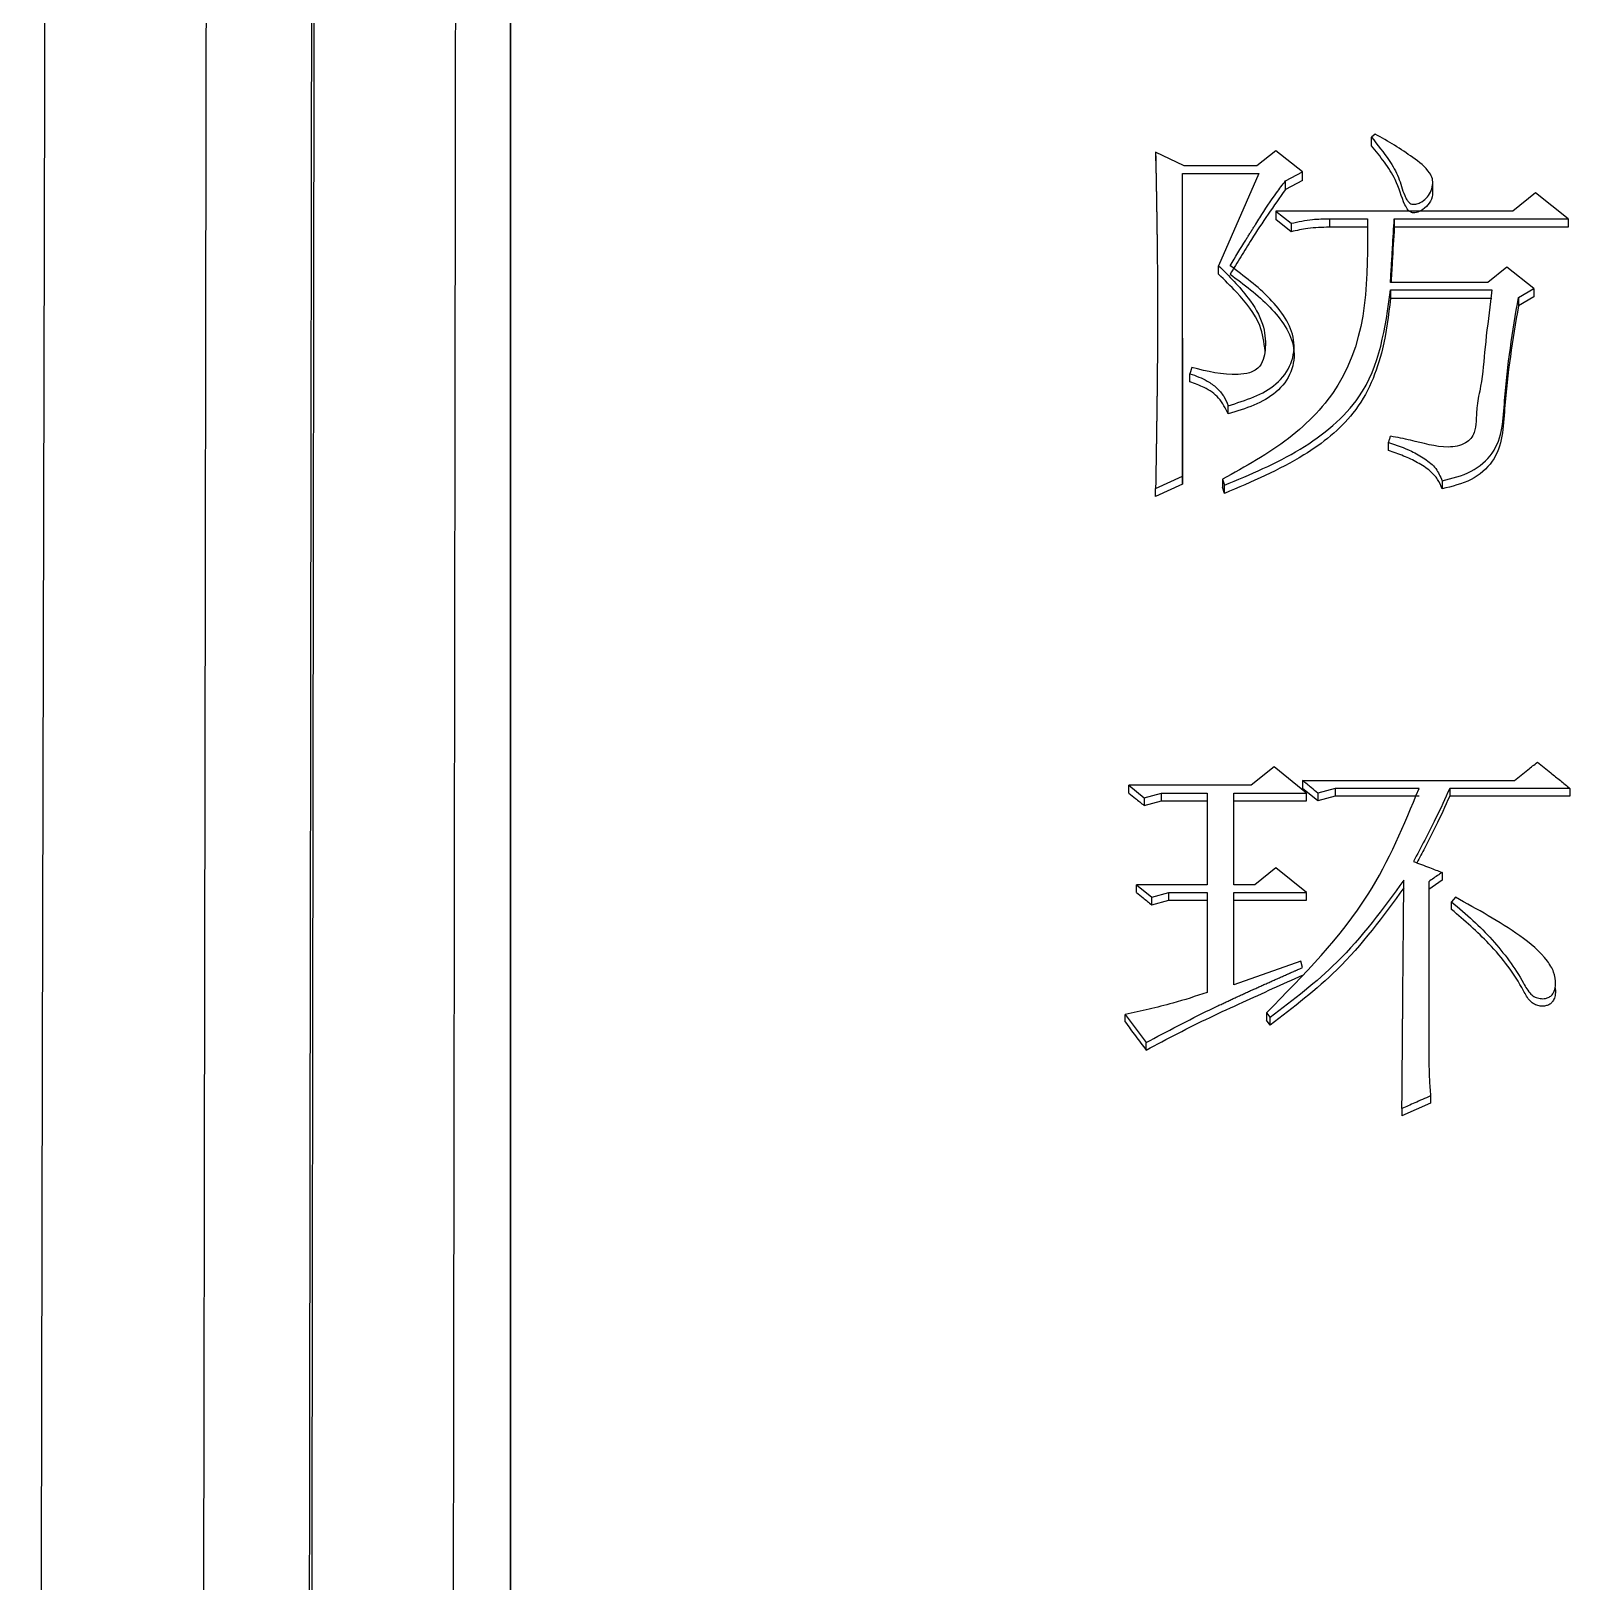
# Model space of a CAD drawing. Header units: millimetres. Extents: x 2379 to 4059, y 879 to 2067.
# Drawn here: x 2702.99 to 2711.71, y 1818.21 to 1827 of the extents above; entities that cross this region are included whole.
import ezdxf

# ---------------------------------------------------------------- set-up
doc = ezdxf.new("R2010")
doc.units = ezdxf.units.MM

msp = doc.modelspace()

# ---------------------------------------------------------------- linework, layer by layer
at = {"color": 7, "linetype": 'Continuous', "lineweight": 25}
for p, q in [((2710.6025, 1826.4161), (2710.5808, 1826.3989)), ((2709.5207, 1826.2364), (2709.3585, 1826.3134)), ((2709.3585, 1826.3134), (2709.3585, 1826.2648)), ((2710.04, 1826.322), (2709.9318, 1826.2364)), ((2710.1914, 1826.2022), (2710.04, 1826.322)), ((2709.9318, 1826.2364), (2709.5207, 1826.2364)), ((2710.0941, 1826.1508), (2710.1914, 1826.2022)), ((2710.1914, 1826.1537), (2710.1914, 1826.2022)), ((2709.5099, 1826.1936), (2709.9426, 1826.1936)), ((2709.5099, 1824.4779), (2709.5099, 1826.1936)), ((2709.5099, 1826.1451), (2709.5099, 1826.1936)), ((2709.9426, 1826.1936), (2709.7155, 1825.6702)), ((2710.1914, 1826.1537), (2710.0941, 1826.1024)), ((2710.0941, 1826.1024), (2710.0941, 1826.1508)), ((2710.9285, 1826.0868), (2710.9285, 1826.1355)), ((2711.5111, 1826.0823), (2711.3813, 1825.9794)), ((2711.695, 1825.9365), (2711.5111, 1826.0823)), ((2710.04, 1825.9794), (2710.1265, 1825.9107)), ((2711.3813, 1825.9794), (2710.04, 1825.9794)), ((2710.04, 1825.9794), (2710.04, 1825.9311)), ((2710.1265, 1825.8626), (2710.04, 1825.9311)), ((2710.1265, 1825.9107), (2710.1265, 1825.8626)), ((2710.3429, 1825.9365), (2710.5592, 1825.9365)), ((2710.3429, 1825.9365), (2710.3429, 1825.8883)), ((2710.5592, 1825.8883), (2710.3429, 1825.8883)), ((2710.7107, 1825.9365), (2711.695, 1825.9365)), ((2710.7107, 1825.9365), (2710.7107, 1825.8883)), ((2711.695, 1825.8883), (2710.7107, 1825.8883)), ((2711.695, 1825.9365), (2711.695, 1825.8883)), ((2709.7155, 1825.6224), (2709.7155, 1825.6702)), ((2711.3489, 1825.6616), (2711.2407, 1825.5756)), ((2711.5003, 1825.5411), (2711.3489, 1825.6616)), ((2711.2407, 1825.5756), (2710.689, 1825.5755)), ((2710.689, 1825.5325), (2711.2623, 1825.5325)), ((2711.4138, 1825.4895), (2711.5003, 1825.5411)), ((2711.5003, 1825.5411), (2711.5003, 1825.4935)), ((2711.2623, 1825.4849), (2710.689, 1825.4849)), ((2711.5003, 1825.4935), (2711.4138, 1825.4419)), ((2711.4138, 1825.4895), (2711.4138, 1825.4419)), ((2709.5099, 1825.2598), (2709.5099, 1824.4316)), ((2710.1429, 1825.1644), (2710.1429, 1825.2117)), ((2709.564, 1825.0927), (2709.5532, 1825.0581)), ((2709.5532, 1825.0111), (2709.5532, 1825.0581)), ((2709.7696, 1824.8298), (2709.7696, 1824.8765)), ((2710.6782, 1824.6222), (2710.6782, 1824.6687)), ((2709.3585, 1824.4084), (2709.5099, 1824.4779)), ((2709.5099, 1824.4316), (2709.5099, 1824.4779)), ((2709.7371, 1824.4605), (2709.7479, 1824.4258)), ((2710.9811, 1824.4518), (2710.9811, 1824.4056)), ((2709.5099, 1824.4316), (2709.3585, 1824.3622)), ((2709.3585, 1824.3622), (2709.3585, 1824.4084)), ((2709.7479, 1824.3796), (2709.7371, 1824.4143)), ((2709.7479, 1824.3796), (2709.7479, 1824.4258)), ((2710.0292, 1822.8308), (2709.8994, 1822.7253)), ((2710.2131, 1822.6813), (2710.0292, 1822.8308)), ((2709.2071, 1822.7253), (2709.2936, 1822.6549)), ((2709.8994, 1822.7253), (2709.2071, 1822.7253)), ((2709.2071, 1822.6813), (2709.2071, 1822.7253)), ((2710.1915, 1822.7517), (2711.3922, 1822.7517)), ((2710.1915, 1822.7517), (2710.1915, 1822.7076)), ((2710.278, 1822.6374), (2710.1915, 1822.7076)), ((2710.3753, 1822.7077), (2710.278, 1822.6813)), ((2710.8513, 1822.7077), (2710.3753, 1822.7077)), ((2711.7059, 1822.7077), (2711.0244, 1822.7077)), ((2711.0244, 1822.7077), (2711.0244, 1822.6637)), ((2709.2936, 1822.6549), (2709.391, 1822.6813)), ((2709.2936, 1822.6549), (2709.2936, 1822.611)), ((2709.2936, 1822.611), (2709.391, 1822.6374)), ((2709.391, 1822.6813), (2709.6506, 1822.6813)), ((2709.391, 1822.6374), (2709.391, 1822.6813)), ((2709.391, 1822.6374), (2709.6506, 1822.6374)), ((2709.6506, 1822.6813), (2709.6506, 1822.1614)), ((2709.802, 1822.6813), (2710.2131, 1822.6813)), ((2709.802, 1822.1614), (2709.802, 1822.6813)), ((2709.802, 1822.6374), (2709.802, 1822.6813)), ((2709.802, 1822.1614), (2709.802, 1822.6374)), ((2709.802, 1822.6374), (2710.2131, 1822.6374)), ((2710.278, 1822.6813), (2710.278, 1822.6374)), ((2710.3753, 1822.6637), (2710.278, 1822.6374)), ((2710.8513, 1822.6637), (2710.3753, 1822.6637)), ((2711.7059, 1822.6637), (2711.0244, 1822.6637)), ((2710.04, 1822.2585), (2709.921, 1822.1614)), ((2710.2131, 1822.1173), (2710.04, 1822.2585)), ((2709.2504, 1822.1614), (2709.3369, 1822.0908)), ((2709.6506, 1822.1614), (2709.2504, 1822.1614)), ((2709.2504, 1822.1182), (2709.2504, 1822.1614)), ((2709.921, 1822.1614), (2709.802, 1822.1614)), ((2710.9811, 1822.1887), (2710.9054, 1822.1358)), ((2710.9054, 1822.1791), (2710.9054, 1821.2582)), ((2710.9054, 1822.1791), (2710.9054, 1822.1358)), ((2710.9811, 1822.232), (2710.9811, 1822.1887)), ((2709.3369, 1822.0908), (2709.4343, 1822.1173)), ((2709.3369, 1822.0476), (2709.3369, 1822.0908)), ((2709.3369, 1822.0476), (2709.4343, 1822.0741)), ((2709.4343, 1822.1173), (2709.6506, 1822.1173)), ((2709.4343, 1822.0741), (2709.4343, 1822.1173)), ((2709.4343, 1822.0741), (2709.6506, 1822.0741)), ((2709.6506, 1822.1173), (2709.6506, 1821.551)), ((2709.802, 1822.1173), (2710.2131, 1822.1173)), ((2709.802, 1821.5954), (2709.802, 1822.1173)), ((2709.802, 1822.0741), (2709.802, 1822.1173)), ((2709.802, 1821.5954), (2709.802, 1822.0741)), ((2709.802, 1822.0741), (2710.2131, 1822.0741)), ((2710.9054, 1822.1358), (2710.9054, 1821.2581)), ((2711.0353, 1822.0213), (2711.0353, 1822.0644)), ((2710.1806, 1821.7282), (2709.802, 1821.5954)), ((2710.1915, 1821.6928), (2710.1806, 1821.7282)), ((2711.5945, 1821.6998), (2711.5945, 1821.7054)), ((2709.1855, 1821.4269), (2709.3045, 1821.2671)), ((2709.1855, 1821.3846), (2709.1855, 1821.4269)), ((2709.9859, 1821.4358), (2710.0075, 1821.4092)), ((2709.9859, 1821.4358), (2709.9859, 1821.3935)), ((2710.0075, 1821.3669), (2709.9859, 1821.3935)), ((2710.0075, 1821.3669), (2710.0075, 1821.4092)), ((2709.3045, 1821.225), (2709.3045, 1821.2671)), ((2710.9162, 1820.9648), (2710.9162, 1820.9231)), ((2710.9162, 1820.9231), (2710.754, 1820.852)), ((2710.754, 1820.8936), (2710.754, 1820.852))]:
    msp.add_line(p, q, dxfattribs=at)
at = {"color": 7, "linetype": 'Continuous', "lineweight": 25, "flags": 128}
for points in [[(2702.9875, 1790.5756), (2702.9988, 1795.8671), (2703.01, 1801.1131), (2703.0211, 1806.2894), (2703.0319, 1811.3725), (2703.0426, 1816.3391), (2703.0529, 1821.1664), (2703.0629, 1825.8324), (2703.0724, 1830.3157), (2703.0816, 1834.5959), (2703.0903, 1838.6534), (2703.0984, 1842.4696), (2703.106, 1846.027), (2703.113, 1849.3094), (2703.1194, 1852.3017), (2703.1252, 1854.9904), (2703.1303, 1857.363), (2703.1346, 1859.4087), (2703.1383, 1861.1183), (2703.1412, 1862.4838), (2703.1434, 1863.499), (2703.1448, 1864.1592), (2703.1454, 1864.4615), (2703.1455, 1864.4825)], [(2710.5808, 1826.3501), (2710.5808, 1826.3672), (2710.5808, 1826.383), (2710.5808, 1826.3989)], [(2710.689, 1825.5325), (2710.689, 1825.513), (2710.689, 1825.4849)], [(2709.7371, 1824.4605), (2709.7371, 1824.4417), (2709.7371, 1824.428), (2709.7371, 1824.4143)], [(2710.3753, 1822.7077), (2710.3753, 1822.6967), (2710.3753, 1822.6857), (2710.3753, 1822.6637)], [(2711.7059, 1822.7077), (2711.7059, 1822.6857), (2711.7059, 1822.6637)], [(2710.2131, 1822.6374), (2710.2131, 1822.6594), (2710.2131, 1822.6813)], [(2710.2131, 1822.0741), (2710.2131, 1822.085), (2710.2131, 1822.1011), (2710.2131, 1822.1173)], [(2711.0568, 1822.0907), (2711.046, 1822.0775), (2711.0353, 1822.0644)]]:
    msp.add_lwpolyline(points, dxfattribs=at)
at = {"color": 7, "linetype": 'Continuous', "lineweight": 25}
for points, knots in [([(2705.7035, 1864.7797), (2705.7036, 1864.6757), (2705.7036, 1864.1549), (2705.7037, 1862.788), (2705.7037, 1860.6281), (2705.7038, 1858.0097), (2705.7038, 1855.5472), (2705.7039, 1852.0394), (2705.7039, 1848.8964), (2705.7039, 1844.5813), (2705.704, 1839.8943), (2705.704, 1834.7621), (2705.7041, 1829.3385), (2705.7041, 1824.7798), (2705.7042, 1818.8573), (2705.7042, 1813.9516), (2705.7043, 1807.2726), (2705.7044, 1802.9799), (2705.7045, 1799.9787)], [0, 0, 0, 0, 0.020124, 0.100733, 0.181328, 0.221587, 0.302184, 0.342442, 0.423039, 0.463298, 0.543894, 0.624491, 0.664749, 0.745346, 0.785604, 0.8662, 0.906458, 1, 1, 1, 1]), ([(2704.0349, 1863.8317), (2704.035, 1863.86), (2704.0353, 1863.9485), (2704.034, 1862.9621), (2704.0311, 1860.9492), (2704.0264, 1857.8865), (2704.0212, 1854.4983), (2704.0161, 1851.1609), (2704.0115, 1848.0912), (2704.0059, 1844.4478), (2703.9994, 1840.1771), (2703.9921, 1835.5314), (2703.9844, 1830.5846), (2703.9762, 1825.4142), (2703.9672, 1819.7299), (2703.9573, 1813.5329), (2703.9466, 1806.8491), (2703.9391, 1802.1583), (2703.9352, 1799.7642)], [0, 0, 0, 0, 0.039342, 0.122943, 0.206183, 0.289063, 0.371582, 0.416612, 0.465601, 0.518547, 0.575452, 0.636313, 0.690059, 0.746552, 0.805793, 0.867782, 0.932518, 1, 1, 1, 1]), ([(2704.5402, 1799.6287), (2704.5448, 1802.928), (2704.5539, 1809.5265), (2704.5668, 1818.9565), (2704.5789, 1827.8371), (2704.5899, 1835.9948), (2704.5996, 1843.2952), (2704.6079, 1849.6129), (2704.6146, 1854.835), (2704.6196, 1858.8915), (2704.6228, 1861.6395), (2704.6243, 1863.0856), (2704.6239, 1863.0624), (2704.6237, 1863.0536)], [0, 0, 0, 0, 0.094309, 0.188619, 0.282928, 0.377238, 0.471547, 0.565857, 0.660166, 0.754475, 0.848785, 0.943094, 1, 1, 1, 1]), ([(2704.5542, 1799.58), (2704.5575, 1801.9657), (2704.564, 1806.6723), (2704.5733, 1813.4216), (2704.5819, 1819.7641), (2704.5899, 1825.6593), (2704.5973, 1831.0899), (2704.605, 1836.8229), (2704.6127, 1842.5915), (2704.6199, 1848.0718), (2704.6256, 1852.5389), (2704.6301, 1856.062), (2704.6334, 1858.724), (2704.6356, 1860.6269), (2704.6369, 1861.8457), (2704.6375, 1862.5627), (2704.6373, 1862.5935), (2704.6372, 1862.6082)], [0, 0, 0, 0, 0.06854, 0.13522, 0.200041, 0.263001, 0.324101, 0.38334, 0.468684, 0.549845, 0.626823, 0.699617, 0.768227, 0.832652, 0.892892, 0.948946, 1, 1, 1, 1]), ([(2705.4354, 1861.8544), (2705.4354, 1861.8664), (2705.4357, 1861.9787), (2705.4355, 1861.626), (2705.435, 1861.0561), (2705.4344, 1860.5094), (2705.4337, 1859.8352), (2705.4328, 1859.0271), (2705.4317, 1858.0872), (2705.4304, 1857.0157), (2705.4283, 1855.3061), (2705.4249, 1852.62), (2705.4197, 1848.4702), (2705.413, 1843.2538), (2705.4057, 1837.6469), (2705.3981, 1831.9697), (2705.3906, 1826.5026), (2705.3824, 1820.4898), (2705.3734, 1813.9422), (2705.3636, 1806.8993), (2705.3568, 1801.957), (2705.3533, 1799.4429)], [0, 0, 0, 0, 0.008365, 0.077995, 0.107986, 0.138061, 0.168221, 0.198465, 0.228793, 0.259205, 0.289702, 0.358895, 0.433683, 0.514064, 0.600037, 0.66048, 0.723411, 0.788828, 0.856732, 0.927123, 1, 1, 1, 1]), ([(2705.7045, 1800.8985), (2705.7045, 1801.2052), (2705.7044, 1804.1042), (2705.7043, 1809.53), (2705.7042, 1815.7477), (2705.7041, 1821.7827), (2705.7041, 1826.4127), (2705.704, 1830.2237), (2705.704, 1831.667), (2705.704, 1832.0639)], [0, 0, 0, 0, 0.027476, 0.259697, 0.491874, 0.607849, 0.840033, 0.956008, 1, 1, 1, 1]), ([(2710.5808, 1826.3989), (2710.6157, 1826.3555), (2710.674, 1826.2831), (2710.7391, 1826.1716), (2710.7576, 1826.0924), (2710.7797, 1826.0452), (2710.7922, 1826.0294), (2710.8045, 1826.0207), (2710.818, 1826.0173), (2710.8364, 1826.0189), (2710.8631, 1826.0293), (2710.8936, 1826.0514), (2710.918, 1826.0866), (2710.9294, 1826.1249), (2710.929, 1826.1635), (2710.8979, 1826.223), (2710.8175, 1826.2831), (2710.7129, 1826.354), (2710.6394, 1826.3953), (2710.6025, 1826.4161)], [0, 0, 0, 0, 0.156412, 0.260868, 0.365462, 0.392662, 0.410241, 0.42134, 0.432549, 0.445637, 0.467959, 0.506678, 0.545841, 0.586947, 0.621916, 0.6571, 0.775363, 0.887354, 1, 1, 1, 1]), ([(2709.3585, 1826.3134), (2709.3588, 1826.2972), (2709.3592, 1826.2729), (2709.3598, 1826.2405), (2709.3603, 1826.2162), (2709.3607, 1826.1919), (2709.3612, 1826.1676), (2709.3616, 1826.1432), (2709.362, 1826.1189), (2709.3625, 1826.0946), (2709.363, 1826.0621), (2709.3636, 1826.0297), (2709.3641, 1825.9972), (2709.3645, 1825.9728), (2709.365, 1825.9403), (2709.3655, 1825.9078), (2709.366, 1825.8753), (2709.3663, 1825.8509), (2709.3666, 1825.8265), (2709.367, 1825.794), (2709.3674, 1825.7615), (2709.3678, 1825.7289), (2709.368, 1825.7045), (2709.3682, 1825.6801), (2709.3685, 1825.6475), (2709.3688, 1825.6149), (2709.369, 1825.5823), (2709.3691, 1825.562), (2709.3692, 1825.5457), (2709.3692, 1825.5334), (2709.3693, 1825.5212), (2709.3693, 1825.5049), (2709.3694, 1825.4886), (2709.3694, 1825.4723), (2709.3694, 1825.4601), (2709.3695, 1825.4478), (2709.3695, 1825.4356), (2709.3695, 1825.4234), (2709.3695, 1825.4132), (2709.3695, 1825.405), (2709.3695, 1825.3989), (2709.3695, 1825.3907), (2709.3695, 1825.3826), (2709.3695, 1825.3744), (2709.3695, 1825.3662), (2709.3694, 1825.356), (2709.3694, 1825.3438), (2709.3694, 1825.3275), (2709.3693, 1825.3111), (2709.3693, 1825.2948), (2709.3692, 1825.2826), (2709.3692, 1825.2662), (2709.3691, 1825.2458), (2709.369, 1825.2213), (2709.3688, 1825.1968), (2709.3686, 1825.1722), (2709.3684, 1825.1395), (2709.3681, 1825.1068), (2709.3679, 1825.0741), (2709.3676, 1825.0496), (2709.3674, 1825.025), (2709.367, 1824.9923), (2709.3667, 1824.9595), (2709.3663, 1824.9268), (2709.366, 1824.9022), (2709.3657, 1824.8776), (2709.3652, 1824.8449), (2709.3648, 1824.8121), (2709.3643, 1824.7793), (2709.364, 1824.7547), (2709.3635, 1824.7219), (2709.363, 1824.6891), (2709.3625, 1824.6562), (2709.3621, 1824.6316), (2709.3617, 1824.607), (2709.3612, 1824.5741), (2709.3607, 1824.5413), (2709.3601, 1824.5084), (2709.3597, 1824.4838), (2709.3592, 1824.4504), (2709.3588, 1824.4253), (2709.3585, 1824.4084)], [0, 0, 0, 0, 0.025705, 0.038557, 0.05141, 0.064262, 0.077115, 0.089967, 0.102819, 0.115672, 0.128524, 0.154229, 0.167082, 0.179934, 0.192786, 0.218491, 0.231344, 0.244196, 0.257049, 0.269901, 0.295606, 0.308458, 0.321311, 0.334163, 0.347016, 0.37272, 0.385573, 0.398425, 0.404851, 0.411278, 0.417704, 0.42413, 0.436983, 0.443409, 0.449835, 0.456261, 0.462687, 0.469114, 0.47554, 0.478753, 0.481966, 0.485179, 0.491605, 0.494818, 0.498032, 0.504458, 0.510884, 0.51731, 0.530163, 0.536589, 0.543015, 0.549441, 0.562294, 0.575146, 0.587999, 0.600851, 0.613703, 0.639408, 0.652261, 0.665113, 0.677966, 0.690818, 0.716523, 0.729375, 0.742228, 0.75508, 0.767932, 0.793637, 0.80649, 0.819342, 0.832195, 0.857899, 0.870752, 0.883604, 0.896457, 0.909309, 0.935014, 0.947866, 0.960719, 0.973571, 1, 1, 1, 1]), ([(2710.9272, 1826.0868), (2710.9272, 1826.0819), (2710.9271, 1826.0605), (2710.9111, 1826.0241), (2710.8797, 1825.9912), (2710.8494, 1825.9749), (2710.829, 1825.9696), (2710.8139, 1825.9695), (2710.8003, 1825.9746), (2710.7838, 1825.9893), (2710.7528, 1826.051), (2710.7285, 1826.1485), (2710.6563, 1826.2583), (2710.6061, 1826.3194), (2710.5808, 1826.3501)], [0, 0, 0, 0, 0.024344, 0.105927, 0.186008, 0.233095, 0.258015, 0.277413, 0.297005, 0.320267, 0.377824, 0.626321, 0.811958, 1, 1, 1, 1]), ([(2709.7804, 1825.6702), (2709.81, 1825.7187), (2709.8433, 1825.7732), (2709.8806, 1825.8337), (2709.8899, 1825.8488), (2709.8992, 1825.8639), (2709.9086, 1825.879), (2709.918, 1825.894), (2709.9312, 1825.9151), (2709.9707, 1825.9784), (2710.0254, 1826.0609), (2710.0772, 1826.1286), (2710.0941, 1826.1508)], [0, 0, 0, 0, 0.2975225, 0.3347128, 0.3719031, 0.3904982, 0.4276885, 0.4648788, 0.4834739, 0.5578545, 0.8555026, 1, 1, 1, 1]), ([(2710.0941, 1826.1024), (2710.028, 1826.0087), (2709.9397, 1825.8835), (2709.8405, 1825.7207), (2709.8004, 1825.6551), (2709.7804, 1825.6224)], [0, 0, 0, 0, 0.597119, 0.798557, 1, 1, 1, 1]), ([(2710.5592, 1825.9365), (2710.561, 1825.6035), (2710.5636, 1825.1347), (2710.1217, 1824.6712), (2709.8666, 1824.5315), (2709.7371, 1824.4605)], [0, 0, 0, 0, 0.546872, 0.769893, 1, 1, 1, 1]), ([(2710.1265, 1825.9107), (2710.1663, 1825.9193), (2710.2374, 1825.9345), (2710.3106, 1825.9359), (2710.3429, 1825.9365)], [0, 0, 0, 0, 0.558835, 1, 1, 1, 1]), ([(2710.3429, 1825.8883), (2710.3018, 1825.8873), (2710.2285, 1825.8854), (2710.1576, 1825.8696), (2710.1265, 1825.8626)], [0, 0, 0, 0, 0.561085, 1, 1, 1, 1]), ([(2710.689, 1825.5755), (2710.691, 1825.6082), (2710.6949, 1825.6736), (2710.7021, 1825.794), (2710.7074, 1825.8815), (2710.7107, 1825.9365)], [0, 0, 0, 0, 0.2714755, 0.542951, 1, 1, 1, 1]), ([(2710.7107, 1825.8883), (2710.7067, 1825.823), (2710.7012, 1825.7304), (2710.6949, 1825.6261), (2710.6926, 1825.5871), (2710.6919, 1825.5755)], [0, 0, 0, 0, 0.626456, 0.889379, 1, 1, 1, 1]), ([(2709.7155, 1825.6702), (2709.7748, 1825.6111), (2709.8753, 1825.5111), (2709.9715, 1825.3511), (2709.9847, 1825.2317), (2709.9738, 1825.1516), (2709.9558, 1825.1059), (2709.9244, 1825.0765), (2709.8819, 1825.0587), (2709.7586, 1825.0448), (2709.6504, 1825.0714), (2709.564, 1825.0927)], [0, 0, 0, 0, 0.237031, 0.40138, 0.534635, 0.589033, 0.643886, 0.675792, 0.707579, 0.7663, 1, 1, 1, 1]), ([(2709.9792, 1825.1867), (2709.9727, 1825.2358), (2709.9563, 1825.3592), (2709.8392, 1825.5), (2709.7496, 1825.5886), (2709.7155, 1825.6224)], [0, 0, 0, 0, 0.289937, 0.729757, 1, 1, 1, 1]), ([(2709.7696, 1824.8765), (2709.8687, 1824.9075), (2710.0185, 1824.9543), (2710.1363, 1825.1116), (2710.1564, 1825.2958), (2710.0119, 1825.4973), (2709.8586, 1825.6118), (2709.7804, 1825.6702)], [0, 0, 0, 0, 0.25015, 0.377758, 0.502112, 0.745934, 1, 1, 1, 1]), ([(2709.7804, 1825.6224), (2709.8586, 1825.564), (2710.0119, 1825.4498), (2710.1564, 1825.2485), (2710.1363, 1825.0645), (2710.0184, 1824.9074), (2709.8687, 1824.8607), (2709.7696, 1824.8298)], [0, 0, 0, 0, 0.2541019, 0.4978553, 0.6221436, 0.7497305, 1, 1, 1, 1]), ([(2709.7479, 1824.4258), (2709.8946, 1824.4869), (2710.1833, 1824.6073), (2710.6111, 1824.9595), (2710.6597, 1825.3173), (2710.689, 1825.5325)], [0, 0, 0, 0, 0.2918042, 0.5741123, 1, 1, 1, 1]), ([(2711.2623, 1825.5325), (2711.2601, 1825.5109), (2711.2489, 1825.403), (2711.2228, 1825.2217), (2711.2115, 1825.023), (2711.1762, 1824.8842), (2711.1761, 1824.7959), (2711.169, 1824.7323), (2711.1467, 1824.6901), (2711.113, 1824.663), (2711.0679, 1824.6456), (2710.9603, 1824.6369), (2710.836, 1824.6771), (2710.7272, 1824.6966), (2710.6891, 1824.7035)], [0, 0, 0, 0, 0.051282, 0.25636, 0.431754, 0.51946, 0.589456, 0.639546, 0.668094, 0.696777, 0.732309, 0.768498, 0.918801, 1, 1, 1, 1]), ([(2710.689, 1825.4849), (2710.6776, 1825.3891), (2710.6507, 1825.164), (2710.5166, 1824.8313), (2710.1738, 1824.5598), (2709.9028, 1824.4451), (2709.7479, 1824.3796)], [0, 0, 0, 0, 0.196577, 0.462275, 0.692724, 1, 1, 1, 1]), ([(2710.9811, 1824.4518), (2711.0381, 1824.4653), (2711.1493, 1824.4916), (2711.3235, 1824.6419), (2711.3339, 1825.0101), (2711.3821, 1825.2991), (2711.4138, 1825.4895)], [0, 0, 0, 0, 0.12954, 0.252639, 0.50766, 1, 1, 1, 1]), ([(2711.4138, 1825.4419), (2711.3821, 1825.2518), (2711.334, 1824.9631), (2711.3234, 1824.5954), (2711.1493, 1824.4453), (2711.0381, 1824.4191), (2710.9811, 1824.4056)], [0, 0, 0, 0, 0.4922239, 0.7471943, 0.8703438, 1, 1, 1, 1]), ([(2709.5532, 1825.0581), (2709.587, 1825.0461), (2709.6422, 1825.0263), (2709.7054, 1824.9798), (2709.7469, 1824.932), (2709.7621, 1824.8949), (2709.7696, 1824.8765)], [0, 0, 0, 0, 0.34974, 0.571287, 0.787704, 1, 1, 1, 1]), ([(2709.7696, 1824.8298), (2709.7543, 1824.8614), (2709.7251, 1824.9222), (2709.6409, 1824.9807), (2709.5806, 1825.0016), (2709.5532, 1825.0111)], [0, 0, 0, 0, 0.371784, 0.714596, 1, 1, 1, 1]), ([(2710.6782, 1824.6687), (2710.68, 1824.6745), (2710.6836, 1824.6861), (2710.6873, 1824.6977), (2710.6891, 1824.7035)], [0, 0, 0, 0, 0.499996, 1, 1, 1, 1]), ([(2710.6782, 1824.6687), (2710.7222, 1824.6534), (2710.7941, 1824.6285), (2710.8839, 1824.5779), (2710.9504, 1824.5242), (2710.971, 1824.4757), (2710.9811, 1824.4518)], [0, 0, 0, 0, 0.349071, 0.571765, 0.789358, 1, 1, 1, 1]), ([(2710.9811, 1824.4056), (2710.974, 1824.4241), (2710.9597, 1824.4617), (2710.9101, 1824.5121), (2710.8439, 1824.556), (2710.7633, 1824.593), (2710.7066, 1824.6124), (2710.6782, 1824.6222)], [0, 0, 0, 0, 0.162317, 0.328828, 0.549463, 0.773777, 1, 1, 1, 1]), ([(2711.3922, 1822.7517), (2711.4047, 1822.7618), (2711.4296, 1822.7821), (2711.4729, 1822.8173), (2711.5037, 1822.8423), (2711.522, 1822.8571)], [0, 0, 0, 0, 0.288432, 0.576865, 1, 1, 1, 1]), ([(2711.522, 1822.8571), (2711.5469, 1822.8369), (2711.5901, 1822.8018), (2711.6514, 1822.752), (2711.6877, 1822.7225), (2711.7059, 1822.7077)], [0, 0, 0, 0, 0.407194, 0.703597, 1, 1, 1, 1]), ([(2709.9859, 1821.4358), (2710.1973, 1821.65), (2710.5718, 1822.0294), (2710.7665, 1822.502), (2710.8513, 1822.7077)], [0, 0, 0, 0, 0.564597, 1, 1, 1, 1]), ([(2710.278, 1822.6813), (2710.2656, 1822.6914), (2710.245, 1822.7081), (2710.2162, 1822.7316), (2710.1997, 1822.745), (2710.1915, 1822.7517)], [0, 0, 0, 0, 0.428361, 0.714181, 1, 1, 1, 1]), ([(2711.0244, 1822.7077), (2710.9985, 1822.6504), (2710.9539, 1822.5518), (2710.8834, 1822.4145), (2710.8404, 1822.334), (2710.8189, 1822.2938)], [0, 0, 0, 0, 0.409741, 0.70481, 1, 1, 1, 1]), ([(2709.2071, 1822.6813), (2709.2194, 1822.6713), (2709.24, 1822.6545), (2709.2689, 1822.6311), (2709.2854, 1822.6177), (2709.2936, 1822.611)], [0, 0, 0, 0, 0.4286084, 0.7143042, 1, 1, 1, 1]), ([(2711.0244, 1822.6637), (2710.9984, 1822.6064), (2710.9538, 1822.5079), (2710.8896, 1822.3829), (2710.8531, 1822.3146), (2710.8381, 1822.2865)], [0, 0, 0, 0, 0.449925, 0.773337, 1, 1, 1, 1]), ([(2710.8189, 1822.2938), (2710.8342, 1822.2879), (2710.8649, 1822.2763), (2710.919, 1822.2557), (2710.9577, 1822.2409), (2710.9811, 1822.232)], [0, 0, 0, 0, 0.283862, 0.567725, 1, 1, 1, 1]), ([(2710.7647, 1822.1879), (2710.6466, 1822.0261), (2710.4341, 1821.7347), (2710.1388, 1821.5094), (2710.0075, 1821.4092)], [0, 0, 0, 0, 0.555449, 1, 1, 1, 1]), ([(2710.754, 1820.8936), (2710.754, 1820.9022), (2710.7543, 1820.9278), (2710.7545, 1820.962), (2710.7549, 1821.0047), (2710.7552, 1821.0474), (2710.7556, 1821.0901), (2710.7559, 1821.1328), (2710.7562, 1821.1669), (2710.7565, 1821.2096), (2710.7569, 1821.2522), (2710.7572, 1821.2949), (2710.7575, 1821.3375), (2710.7578, 1821.3716), (2710.7582, 1821.4142), (2710.7584, 1821.4483), (2710.7588, 1821.4908), (2710.7591, 1821.5334), (2710.7595, 1821.576), (2710.7598, 1821.6185), (2710.7601, 1821.6525), (2710.7605, 1821.6951), (2710.7609, 1821.7376), (2710.7612, 1821.7801), (2710.7616, 1821.8226), (2710.7619, 1821.8565), (2710.7623, 1821.899), (2710.7626, 1821.933), (2710.7629, 1821.9754), (2710.7632, 1822.0093), (2710.7636, 1822.0518), (2710.7641, 1822.1085), (2710.7645, 1822.1567), (2710.7648, 1822.1879)], [0, 0, 0, 0, 0.019729, 0.059186, 0.078915, 0.118372, 0.157829, 0.177558, 0.217015, 0.236744, 0.276201, 0.315659, 0.335387, 0.374845, 0.394573, 0.43403, 0.453759, 0.493216, 0.532674, 0.552402, 0.59186, 0.611588, 0.651046, 0.690503, 0.710232, 0.749689, 0.769418, 0.808875, 0.828604, 0.868061, 0.88779, 0.927247, 1, 1, 1, 1]), ([(2710.9811, 1822.232), (2710.9748, 1822.2276), (2710.959, 1822.2166), (2710.9338, 1822.1989), (2710.9149, 1822.1857), (2710.9054, 1822.1791)], [0, 0, 0, 0, 0.250001, 0.625, 1, 1, 1, 1]), ([(2709.2504, 1822.1182), (2709.2627, 1822.1081), (2709.2833, 1822.0913), (2709.3122, 1822.0678), (2709.3287, 1822.0543), (2709.3369, 1822.0476)], [0, 0, 0, 0, 0.4286083, 0.7143042, 1, 1, 1, 1]), ([(2710.7647, 1822.1447), (2710.6466, 1821.983), (2710.434, 1821.6919), (2710.1388, 1821.467), (2710.0075, 1821.3669)], [0, 0, 0, 0, 0.555388, 1, 1, 1, 1]), ([(2711.0353, 1822.0644), (2711.0762, 1822.03), (2711.1963, 1821.9289), (2711.3359, 1821.7746), (2711.4321, 1821.6281), (2711.4701, 1821.5509), (2711.5075, 1821.524), (2711.5363, 1821.5156), (2711.5643, 1821.5158), (2711.5884, 1821.5238), (2711.6066, 1821.5384), (2711.6201, 1821.5639), (2711.6265, 1821.6082), (2711.6178, 1821.6684), (2711.5555, 1821.769), (2711.4251, 1821.8752), (2711.2442, 1821.9884), (2711.1193, 1822.0565), (2711.0567, 1822.0906)], [0, 0, 0, 0, 0.09565, 0.280795, 0.373244, 0.419662, 0.436462, 0.4533, 0.470465, 0.483389, 0.496387, 0.510841, 0.535897, 0.579802, 0.622961, 0.750748, 0.875017, 1, 1, 1, 1]), ([(2711.6204, 1821.5807), (2711.6219, 1821.5733), (2711.6255, 1821.5552), (2711.621, 1821.5278), (2711.6115, 1821.503), (2711.5961, 1821.4864), (2711.5776, 1821.4771), (2711.5555, 1821.4729), (2711.5299, 1821.4745), (2711.503, 1821.4839), (2711.469, 1821.5113), (2711.4044, 1821.639), (2711.2669, 1821.8223), (2711.1083, 1821.9586), (2711.0353, 1822.0213)], [0, 0, 0, 0, 0.025638, 0.062848, 0.0932405, 0.1144167, 0.1356048, 0.1575622, 0.1838027, 0.2141167, 0.2450176, 0.3224905, 0.6882691, 1, 1, 1, 1]), ([(2709.3045, 1821.2671), (2709.424, 1821.3308), (2709.5585, 1821.4024), (2709.704, 1821.4721), (2709.7347, 1821.4866), (2709.7578, 1821.4975), (2709.7808, 1821.5083), (2709.8001, 1821.5172), (2709.8194, 1821.5262), (2709.8348, 1821.5333), (2709.8503, 1821.5404), (2709.8619, 1821.5457), (2709.8735, 1821.551), (2709.8889, 1821.558), (2709.9044, 1821.5651), (2709.9199, 1821.5721), (2709.9316, 1821.5773), (2709.9432, 1821.5826), (2709.9587, 1821.5896), (2709.9742, 1821.5965), (2709.9897, 1821.6035), (2710.0014, 1821.6087), (2710.0169, 1821.6156), (2710.0325, 1821.6225), (2710.048, 1821.6294), (2710.0597, 1821.6346), (2710.0714, 1821.6398), (2710.083, 1821.6449), (2710.0947, 1821.6501), (2710.1044, 1821.6544), (2710.1122, 1821.6578), (2710.118, 1821.6604), (2710.1239, 1821.663), (2710.1317, 1821.6664), (2710.1395, 1821.6699), (2710.1472, 1821.6733), (2710.1531, 1821.6759), (2710.1589, 1821.6785), (2710.1667, 1821.6819), (2710.1745, 1821.6853), (2710.1834, 1821.6892), (2710.1884, 1821.6915), (2710.1915, 1821.6928)], [0, 0, 0, 0, 0.414083, 0.465835, 0.49171, 0.517586, 0.543462, 0.569338, 0.582276, 0.608151, 0.621089, 0.634027, 0.646965, 0.659903, 0.685779, 0.698716, 0.711654, 0.724592, 0.73753, 0.763406, 0.776344, 0.789282, 0.802219, 0.828095, 0.841033, 0.853971, 0.866909, 0.879847, 0.892784, 0.905722, 0.912191, 0.91866, 0.925129, 0.931598, 0.944536, 0.951005, 0.957474, 0.963943, 0.970412, 0.98335, 0.989818, 1, 1, 1, 1]), ([(2709.3045, 1821.225), (2709.4243, 1821.2882), (2709.6041, 1821.383), (2709.8466, 1821.4933), (2710.0215, 1821.5733), (2710.1348, 1821.6245), (2710.1915, 1821.6502)], [0, 0, 0, 0, 0.414296, 0.62139, 0.810694, 1, 1, 1, 1]), ([(2709.6506, 1821.551), (2709.5858, 1821.5301), (2709.4773, 1821.4949), (2709.3212, 1821.4561), (2709.2307, 1821.4366), (2709.1855, 1821.4269)], [0, 0, 0, 0, 0.424962, 0.712284, 1, 1, 1, 1]), ([(2709.1855, 1821.3846), (2709.2053, 1821.358), (2709.235, 1821.3181), (2709.2747, 1821.2649), (2709.2945, 1821.2383), (2709.3045, 1821.225)], [0, 0, 0, 0, 0.5, 0.75, 1, 1, 1, 1]), ([(2710.9054, 1821.2582), (2710.9057, 1821.2234), (2710.9063, 1821.1572), (2710.9085, 1821.0593), (2710.9136, 1820.9963), (2710.9162, 1820.9648)], [0, 0, 0, 0, 0.355817, 0.677713, 1, 1, 1, 1]), ([(2710.9162, 1820.9648), (2710.9012, 1820.9583), (2710.8712, 1820.9451), (2710.8171, 1820.9213), (2710.778, 1820.9042), (2710.754, 1820.8936)], [0, 0, 0, 0, 0.277507, 0.555013, 1, 1, 1, 1])]:
    msp.add_open_spline(points, degree=3, knots=knots, dxfattribs=at)

doc.saveas('drawing.dxf')
